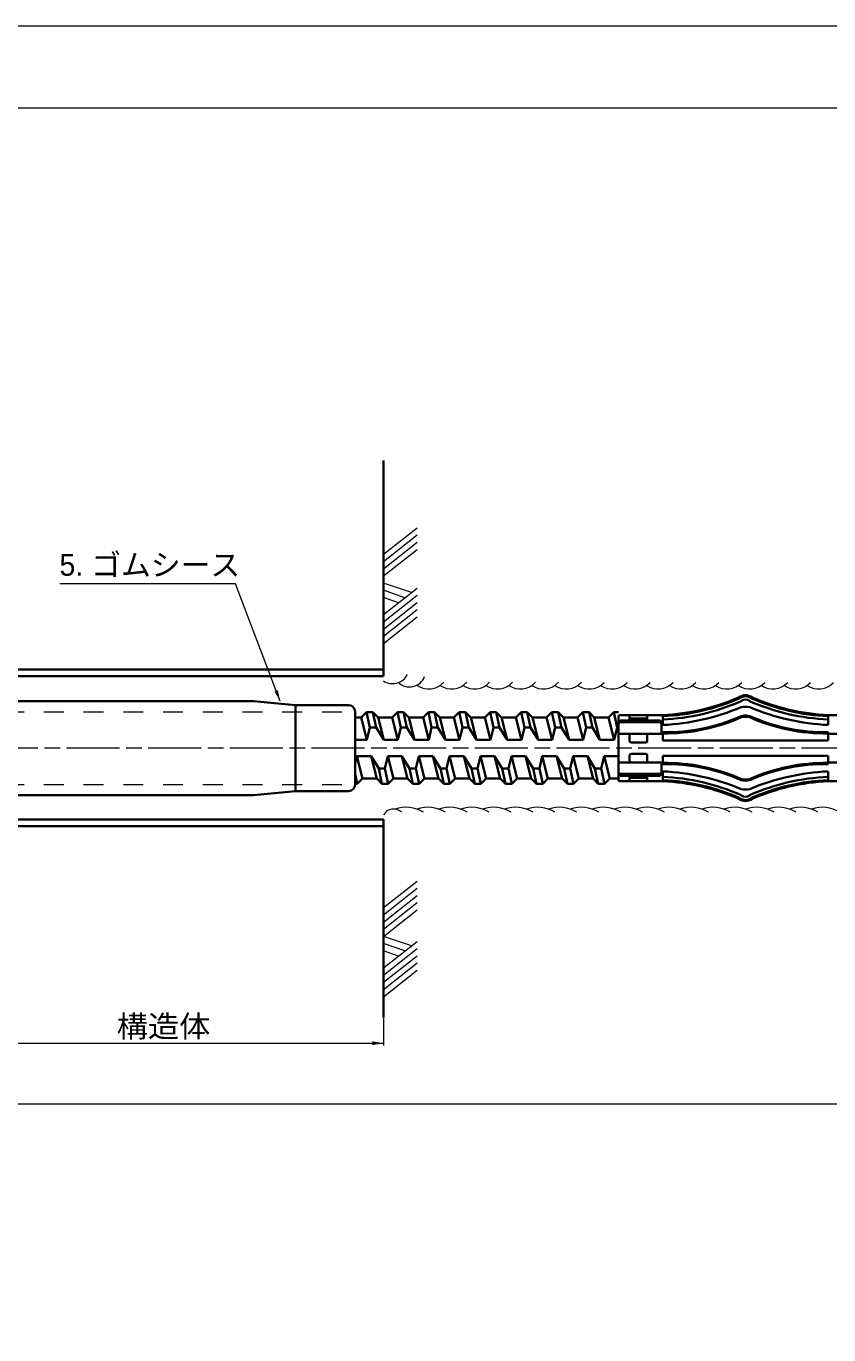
# Model space of a CAD drawing. Units: millimetres at full size, sheet at 1:2; details may follow other scales. Extents: x 2174 to 3856, y 1028 to 2216.
# Drawn here: x 2537 to 2901, y 1623 to 2216 of the extents above; entities that cross this region are included whole.
import ezdxf
from ezdxf.enums import TextEntityAlignment as Align

# ---------------------------------------------------------------- set-up
doc = ezdxf.new("R2010")
doc.units = ezdxf.units.MM
doc.header["$LTSCALE"] = 2
doc.linetypes.add('CHAIN', pattern=[18.5, 12, -1.5, 3.5, -1.5])
doc.linetypes.add('USER1', pattern=[9, 4.5, -4.5])
for name, color, linetype, lineweight in [('1外形線', 7, 'Continuous', 35), ('2細い実線', 3, 'Continuous', 20), ('3隠れ線', 2, 'USER1', 13), ('4中心線', 1, 'CHAIN', 15), ('6寸法線', 4, 'Continuous', 13), ('7 枠・タイトル', 7, 'Continuous', 13), ('Defpoints_2', 7, 'Continuous', 13)]:
    doc.layers.add(name, color=color, linetype=linetype, lineweight=lineweight)
doc.styles.add('ＭＳ Ｐゴシック', font='')
doc.styles.get('ＭＳ Ｐゴシック').set_extended_font_data('MS PGothic')

# ---------------------------------------------------------------- blocks, each defined once
blk = doc.blocks.new('filled_arrow')
at = {"color": 0, "linetype": 'Continuous', "lineweight": -2}
blk.add_solid([(7.5, 1.25), (0, 0), (7.5, -1.25)], dxfattribs=at)

msp = doc.modelspace()

# ---------------------------------------------------------------- linework, layer by layer
at = {"layer": '1外形線'}
for p, q in [((2699.376, 1921.567), (2699.379, 2019.215)), ((2699.374, 1924.567), (2500.135, 1924.573)), ((2699.374, 1921.567), (2500.135, 1921.573)), ((2511.881, 1910.212), (2640.531, 1910.212)), ((2640.531, 1910.212), (2659.531, 1908.457)), ((2860.676, 1911.553), (2860.577, 1911.495)), ((2861.576, 1910.353), (2861.18, 1910.122)), ((2865.572, 1910.122), (2865.176, 1910.353)), ((2866.175, 1911.495), (2866.076, 1911.553)), ((2659.531, 1908.462), (2683.531, 1908.462)), ((2659.531, 1908.462), (2659.531, 1869.462)), ((2686.531, 1905.462), (2686.531, 1872.462)), ((2691.709, 1905.199), (2689.309, 1902.799)), ((2691.709, 1905.199), (2694.509, 1905.199)), ((2691.709, 1905.199), (2693.211, 1898.249)), ((2694.509, 1905.199), (2696.909, 1902.799)), ((2694.509, 1905.199), (2696.011, 1898.249)), ((2705.709, 1905.199), (2703.309, 1902.799)), ((2705.709, 1905.199), (2708.509, 1905.199)), ((2705.709, 1905.199), (2707.211, 1898.249)), ((2708.509, 1905.199), (2710.909, 1902.799)), ((2708.509, 1905.199), (2710.011, 1898.249)), ((2719.709, 1905.199), (2717.309, 1902.799)), ((2719.709, 1905.199), (2722.509, 1905.199)), ((2719.709, 1905.199), (2721.211, 1898.249)), ((2722.509, 1905.199), (2724.909, 1902.799)), ((2722.509, 1905.199), (2724.011, 1898.249)), ((2733.709, 1905.199), (2731.309, 1902.799)), ((2733.709, 1905.199), (2735.211, 1898.249)), ((2733.709, 1905.199), (2736.509, 1905.199)), ((2736.509, 1905.199), (2738.011, 1898.249)), ((2736.509, 1905.199), (2738.909, 1902.799)), ((2747.709, 1905.199), (2745.309, 1902.799)), ((2747.709, 1905.199), (2749.211, 1898.249)), ((2747.709, 1905.199), (2750.509, 1905.199)), ((2750.509, 1905.199), (2752.011, 1898.249)), ((2750.509, 1905.199), (2752.909, 1902.799)), ((2761.709, 1905.199), (2759.309, 1902.799)), ((2761.709, 1905.199), (2764.509, 1905.199)), ((2761.709, 1905.199), (2763.211, 1898.249)), ((2764.509, 1905.199), (2766.909, 1902.799)), ((2764.509, 1905.199), (2766.011, 1898.249)), ((2775.709, 1905.199), (2773.309, 1902.799)), ((2775.709, 1905.199), (2778.509, 1905.199)), ((2775.709, 1905.199), (2777.211, 1898.249)), ((2778.509, 1905.199), (2780.909, 1902.799)), ((2778.509, 1905.199), (2780.011, 1898.249)), ((2789.709, 1905.199), (2787.309, 1902.799)), ((2789.709, 1905.199), (2792.509, 1905.199)), ((2789.709, 1905.199), (2791.211, 1898.249)), ((2792.509, 1905.199), (2794.909, 1902.799)), ((2792.509, 1905.199), (2794.011, 1898.249)), ((2803.709, 1905.199), (2801.309, 1902.799)), ((2803.709, 1905.199), (2805.876, 1905.199)), ((2803.709, 1905.199), (2805.211, 1898.249)), ((2805.876, 1903.453), (2805.876, 1874.453)), ((2825.876, 1903.953), (2806.376, 1903.953)), ((2810.876, 1903.953), (2810.876, 1901.453)), ((2818.876, 1903.953), (2818.876, 1901.453)), ((2825.876, 1903.453), (2825.876, 1899.461)), ((2825.876, 1903.453), (2825.876, 1900.653)), ((2900.876, 1903.953), (2920.376, 1903.953)), ((2900.876, 1903.453), (2900.876, 1899.461)), ((2686.531, 1902.799), (2689.309, 1902.799)), ((2689.309, 1902.799), (2691.875, 1892.681)), ((2693.211, 1898.249), (2691.875, 1892.681)), ((2693.211, 1898.249), (2696.011, 1898.249)), ((2696.011, 1898.249), (2699.475, 1892.681)), ((2696.909, 1902.799), (2703.309, 1902.799)), ((2696.909, 1902.799), (2699.475, 1892.681)), ((2703.309, 1902.799), (2705.875, 1892.681)), ((2707.211, 1898.249), (2705.875, 1892.681)), ((2707.211, 1898.249), (2710.011, 1898.249)), ((2710.011, 1898.249), (2713.475, 1892.681)), ((2710.909, 1902.799), (2717.309, 1902.799)), ((2710.909, 1902.799), (2713.475, 1892.681)), ((2717.309, 1902.799), (2719.875, 1892.681)), ((2721.211, 1898.249), (2719.875, 1892.681)), ((2721.211, 1898.249), (2724.011, 1898.249)), ((2724.011, 1898.249), (2727.475, 1892.681)), ((2724.909, 1902.799), (2731.309, 1902.799)), ((2724.909, 1902.799), (2727.475, 1892.681)), ((2731.309, 1902.799), (2733.875, 1892.681)), ((2735.211, 1898.249), (2733.875, 1892.681)), ((2735.211, 1898.249), (2738.011, 1898.249)), ((2738.011, 1898.249), (2741.475, 1892.681)), ((2738.909, 1902.799), (2741.475, 1892.681)), ((2738.909, 1902.799), (2745.309, 1902.799)), ((2745.309, 1902.799), (2747.875, 1892.681)), ((2749.211, 1898.249), (2747.875, 1892.681)), ((2749.211, 1898.249), (2752.011, 1898.249)), ((2752.011, 1898.249), (2755.475, 1892.681)), ((2752.909, 1902.799), (2759.309, 1902.799)), ((2752.909, 1902.799), (2755.475, 1892.681)), ((2759.309, 1902.799), (2761.875, 1892.681)), ((2763.211, 1898.249), (2761.875, 1892.681)), ((2763.211, 1898.249), (2766.011, 1898.249)), ((2766.011, 1898.249), (2769.475, 1892.681)), ((2766.909, 1902.799), (2773.309, 1902.799)), ((2766.909, 1902.799), (2769.475, 1892.681)), ((2773.309, 1902.799), (2775.875, 1892.681)), ((2777.211, 1898.249), (2775.875, 1892.681)), ((2777.211, 1898.249), (2780.011, 1898.249)), ((2780.011, 1898.249), (2783.475, 1892.681)), ((2780.909, 1902.799), (2787.309, 1902.799)), ((2780.909, 1902.799), (2783.475, 1892.681)), ((2787.309, 1902.799), (2789.875, 1892.681)), ((2791.211, 1898.249), (2789.875, 1892.681)), ((2791.211, 1898.249), (2794.011, 1898.249)), ((2794.011, 1898.249), (2797.475, 1892.681)), ((2794.909, 1902.799), (2801.309, 1902.799)), ((2794.909, 1902.799), (2797.475, 1892.681)), ((2801.309, 1902.799), (2803.875, 1892.681)), ((2805.211, 1898.249), (2803.875, 1892.681)), ((2805.211, 1898.249), (2805.876, 1898.249)), ((2824.525, 1901.453), (2806.676, 1901.453)), ((2824.444, 1900.653), (2806.676, 1900.653)), ((2818.876, 1902.453), (2810.876, 1902.453)), ((2825.338, 1900.653), (2825.338, 1895.453)), ((2825.96, 1901.955), (2825.876, 1901.951)), ((2825.876, 1900.653), (2825.876, 1899.461)), ((2686.531, 1892.681), (2691.875, 1892.681)), ((2699.475, 1892.681), (2705.875, 1892.681)), ((2713.475, 1892.681), (2719.875, 1892.681)), ((2727.475, 1892.681), (2733.875, 1892.681)), ((2741.475, 1892.681), (2747.875, 1892.681)), ((2755.475, 1892.681), (2761.875, 1892.681)), ((2769.475, 1892.681), (2775.875, 1892.681)), ((2783.475, 1892.681), (2789.875, 1892.681)), ((2797.475, 1892.681), (2803.875, 1892.681)), ((2825.876, 1895.453), (2805.876, 1895.453)), ((2810.876, 1894.653), (2810.876, 1892.253)), ((2818.076, 1895.453), (2811.676, 1895.453)), ((2818.076, 1891.453), (2811.676, 1891.453)), ((2818.876, 1894.653), (2818.876, 1892.253)), ((2825.876, 1896.153), (2825.876, 1895.453)), ((2825.876, 1895.453), (2825.876, 1892.453)), ((2825.876, 1892.453), (2900.876, 1892.453)), ((2900.876, 1896.153), (2900.876, 1895.453)), ((2900.876, 1895.453), (2920.876, 1895.453)), ((2900.876, 1895.453), (2900.876, 1892.453)), ((2810.876, 1883.253), (2810.876, 1885.653)), ((2818.076, 1886.453), (2811.676, 1886.453)), ((2818.876, 1883.253), (2818.876, 1885.653)), ((2686.531, 1881.934), (2687.342, 1885.318)), ((2687.342, 1885.318), (2693.742, 1885.318)), ((2687.342, 1885.318), (2689.909, 1875.199)), ((2693.742, 1885.318), (2696.309, 1875.199)), ((2697.207, 1879.75), (2693.742, 1885.318)), ((2697.207, 1879.75), (2698.709, 1872.799)), ((2697.207, 1879.75), (2700.007, 1879.75)), ((2700.007, 1879.75), (2701.342, 1885.318)), ((2700.007, 1879.75), (2701.509, 1872.799)), ((2701.342, 1885.318), (2707.742, 1885.318)), ((2701.342, 1885.318), (2703.909, 1875.199)), ((2707.742, 1885.318), (2710.309, 1875.199)), ((2711.207, 1879.75), (2707.742, 1885.318)), ((2711.207, 1879.75), (2712.709, 1872.799)), ((2711.207, 1879.75), (2714.007, 1879.75)), ((2714.007, 1879.75), (2715.342, 1885.318)), ((2714.007, 1879.75), (2715.509, 1872.799)), ((2715.342, 1885.318), (2721.742, 1885.318)), ((2715.342, 1885.318), (2717.909, 1875.199)), ((2721.742, 1885.318), (2724.309, 1875.199)), ((2725.207, 1879.75), (2721.742, 1885.318)), ((2725.207, 1879.75), (2726.709, 1872.799)), ((2725.207, 1879.75), (2728.007, 1879.75)), ((2728.007, 1879.75), (2729.342, 1885.318)), ((2728.007, 1879.75), (2729.509, 1872.799)), ((2729.342, 1885.318), (2735.742, 1885.318)), ((2729.342, 1885.318), (2731.909, 1875.199)), ((2735.742, 1885.318), (2738.309, 1875.199)), ((2739.207, 1879.75), (2735.742, 1885.318)), ((2739.207, 1879.75), (2740.709, 1872.799)), ((2739.207, 1879.75), (2742.007, 1879.75)), ((2742.007, 1879.75), (2743.342, 1885.318)), ((2742.007, 1879.75), (2743.509, 1872.799)), ((2743.342, 1885.318), (2749.742, 1885.318)), ((2743.342, 1885.318), (2745.909, 1875.199)), ((2749.742, 1885.318), (2752.309, 1875.199)), ((2753.207, 1879.75), (2749.742, 1885.318)), ((2753.207, 1879.75), (2754.709, 1872.799)), ((2753.207, 1879.75), (2756.007, 1879.75)), ((2756.007, 1879.75), (2757.342, 1885.318)), ((2756.007, 1879.75), (2757.509, 1872.799)), ((2757.342, 1885.318), (2763.742, 1885.318)), ((2757.342, 1885.318), (2759.909, 1875.199)), ((2763.742, 1885.318), (2766.309, 1875.199)), ((2767.207, 1879.75), (2763.742, 1885.318)), ((2767.207, 1879.75), (2768.709, 1872.799)), ((2767.207, 1879.75), (2770.007, 1879.75)), ((2770.007, 1879.75), (2771.342, 1885.318)), ((2770.007, 1879.75), (2771.509, 1872.799)), ((2771.342, 1885.318), (2777.742, 1885.318)), ((2771.342, 1885.318), (2773.909, 1875.199)), ((2781.207, 1879.75), (2777.742, 1885.318)), ((2777.742, 1885.318), (2780.309, 1875.199)), ((2781.207, 1879.75), (2784.007, 1879.75)), ((2781.207, 1879.75), (2782.709, 1872.799)), ((2784.007, 1879.75), (2785.342, 1885.318)), ((2784.007, 1879.75), (2785.509, 1872.799)), ((2785.342, 1885.318), (2791.742, 1885.318)), ((2785.342, 1885.318), (2787.909, 1875.199)), ((2791.742, 1885.318), (2794.309, 1875.199)), ((2795.207, 1879.75), (2791.742, 1885.318)), ((2795.207, 1879.75), (2796.709, 1872.799)), ((2795.207, 1879.75), (2798.007, 1879.75)), ((2798.007, 1879.75), (2799.342, 1885.318)), ((2798.007, 1879.75), (2799.509, 1872.799)), ((2799.342, 1885.318), (2805.742, 1885.318)), ((2799.342, 1885.318), (2801.909, 1875.199)), ((2805.742, 1885.318), (2805.876, 1884.793)), ((2805.876, 1885.104), (2805.742, 1885.318)), ((2825.876, 1882.453), (2805.876, 1882.453)), ((2818.076, 1882.453), (2811.676, 1882.453)), ((2825.338, 1877.253), (2825.338, 1882.453)), ((2825.876, 1885.453), (2900.876, 1885.453)), ((2825.876, 1885.453), (2825.876, 1881.753)), ((2900.876, 1885.453), (2900.876, 1881.753)), ((2900.876, 1882.453), (2920.876, 1882.453)), ((2686.531, 1877.327), (2687.509, 1872.799)), ((2687.509, 1872.799), (2689.909, 1875.199)), ((2689.909, 1875.199), (2696.309, 1875.199)), ((2698.709, 1872.799), (2696.309, 1875.199)), ((2701.509, 1872.799), (2703.909, 1875.199)), ((2703.909, 1875.199), (2710.309, 1875.199)), ((2712.709, 1872.799), (2710.309, 1875.199)), ((2715.509, 1872.799), (2717.909, 1875.199)), ((2717.909, 1875.199), (2724.309, 1875.199)), ((2726.709, 1872.799), (2724.309, 1875.199)), ((2729.509, 1872.799), (2731.909, 1875.199)), ((2731.909, 1875.199), (2738.309, 1875.199)), ((2740.709, 1872.799), (2738.309, 1875.199)), ((2743.509, 1872.799), (2745.909, 1875.199)), ((2745.909, 1875.199), (2752.309, 1875.199)), ((2754.709, 1872.799), (2752.309, 1875.199)), ((2757.509, 1872.799), (2759.909, 1875.199)), ((2759.909, 1875.199), (2766.309, 1875.199)), ((2768.709, 1872.799), (2766.309, 1875.199)), ((2771.509, 1872.799), (2773.909, 1875.199)), ((2773.909, 1875.199), (2780.309, 1875.199)), ((2782.709, 1872.799), (2780.309, 1875.199)), ((2785.509, 1872.799), (2787.909, 1875.199)), ((2787.909, 1875.199), (2794.309, 1875.199)), ((2796.709, 1872.799), (2794.309, 1875.199)), ((2799.509, 1872.799), (2801.909, 1875.199)), ((2801.909, 1875.199), (2805.876, 1875.199)), ((2825.876, 1873.953), (2806.376, 1873.953)), ((2824.493, 1877.253), (2806.676, 1877.253)), ((2824.623, 1876.453), (2806.676, 1876.453)), ((2810.876, 1876.453), (2810.876, 1873.953)), ((2818.876, 1875.453), (2810.876, 1875.453)), ((2818.876, 1876.453), (2818.876, 1873.953)), ((2825.876, 1878.445), (2825.876, 1874.453)), ((2900.876, 1878.445), (2900.876, 1874.453)), ((2900.876, 1873.953), (2920.376, 1873.953)), ((2511.881, 1867.712), (2640.531, 1867.712)), ((2640.531, 1867.712), (2659.531, 1869.468)), ((2659.531, 1869.462), (2683.531, 1869.462)), ((2686.531, 1872.799), (2687.509, 1872.799)), ((2698.709, 1872.799), (2701.509, 1872.799)), ((2712.709, 1872.799), (2715.509, 1872.799)), ((2726.709, 1872.799), (2729.509, 1872.799)), ((2740.709, 1872.799), (2743.509, 1872.799)), ((2754.709, 1872.799), (2757.509, 1872.799)), ((2768.709, 1872.799), (2771.509, 1872.799)), ((2782.709, 1872.799), (2785.509, 1872.799)), ((2796.709, 1872.799), (2799.509, 1872.799)), ((2861.576, 1867.553), (2861.18, 1867.784)), ((2865.572, 1867.784), (2865.176, 1867.553)), ((2699.371, 1856.567), (2500.133, 1856.573)), ((2699.372, 1767.112), (2699.374, 1856.567)), ((2699.371, 1853.567), (2500.133, 1853.573))]:
    msp.add_line(p, q, dxfattribs=at)
for centre, radius, start, end in [((2821.833, 1999.78), 95.912, 272.416, 293.6945), ((2821.833, 1999.78), 96.412, 272.416, 293.6945), ((2821.833, 1999.78), 97.912, 272.416, 293.6945), ((2863.376, 1907.953), 5, 53.1301, 126.8699), ((2863.376, 1907.953), 5, 53.1301, 126.8699), ((2863.376, 1907.953), 4.5, 53.1301, 126.8699), ((2863.376, 1907.953), 4.5, 53.1301, 126.8699), ((2863.376, 1907.953), 3, 53.1301, 126.8699), ((2863.376, 1907.953), 3, 53.1301, 126.8699), ((2904.919, 1999.78), 97.912, 246.3055, 267.584), ((2904.919, 1999.78), 96.412, 246.3055, 267.584), ((2904.919, 1999.78), 95.912, 246.3055, 267.584), ((2683.531, 1905.462), 3, 0, 90), ((2806.376, 1903.453), 0.5, 90, 180), ((2821.116, 2003.171), 103.82, 272.62782, 292.81684), ((2827.379, 1978.453), 82.313, 268.95342, 294.39429), ((2863.376, 1898.953), 8.754, 76.79325, 103.20675), ((2863.424, 1894.031), 9.676, 78.35898, 102.2162), ((2863.376, 1898.953), 4.754, 76.79325, 103.20675), ((2905.636, 2003.171), 103.82, 247.18316, 267.37218), ((2899.373, 1978.453), 82.313, 245.60571, 271.04658), ((2806.676, 1900.653), 0.8, 90, 180), ((2806.676, 1899.853), 0.8, 90, 180), ((2824.538, 1900.653), 0.8, 0, 90), ((2824.538, 1899.853), 0.8, 0, 90), ((2827.379, 1978.453), 82.813, 268.95342, 294.39429), ((2863.424, 1894.031), 9.176, 78.35898, 102.2162), ((2899.373, 1978.453), 82.813, 245.60571, 271.04658), ((2811.676, 1894.653), 0.8, 90, 180), ((2811.676, 1892.253), 0.8, 180, 270), ((2818.076, 1894.653), 0.8, 0, 90), ((2818.076, 1892.253), 0.8, 270, 0), ((2811.676, 1885.653), 0.8, 90, 180), ((2818.076, 1885.653), 0.8, 0, 90), ((2811.676, 1883.253), 0.8, 180, 270), ((2818.076, 1883.253), 0.8, 270, 0), ((2827.379, 1799.453), 82.813, 65.60571, 91.04658), ((2827.379, 1799.453), 82.313, 65.60571, 91.04658), ((2899.373, 1799.453), 82.813, 88.95342, 114.39429), ((2899.373, 1799.453), 82.313, 88.95342, 114.39429), ((2806.676, 1878.053), 0.8, 180, 270), ((2806.676, 1877.253), 0.8, 180, 270), ((2806.376, 1874.453), 0.5, 180, 270), ((2824.538, 1878.053), 0.8, 270, 0), ((2824.538, 1877.253), 0.8, 270, 0), ((2821.116, 1774.735), 103.82, 67.18316, 87.37218), ((2821.833, 1778.126), 95.912, 66.3055, 87.584), ((2821.833, 1778.126), 96.412, 66.3055, 87.584), ((2821.833, 1778.126), 97.912, 66.3055, 87.584), ((2863.424, 1883.875), 9.676, 257.7838, 281.64102), ((2863.424, 1883.875), 9.176, 257.7838, 281.64102), ((2905.636, 1774.735), 103.82, 92.62782, 112.81684), ((2904.919, 1778.126), 97.912, 92.416, 113.6945), ((2904.919, 1778.126), 96.412, 92.416, 113.6945), ((2904.919, 1778.126), 95.912, 92.416, 113.6945), ((2683.531, 1872.462), 3, 270, 0), ((2863.376, 1878.953), 8.754, 256.79325, 283.20675), ((2863.376, 1869.953), 5, 233.1301, 306.8699), ((2863.376, 1869.953), 4.5, 233.1301, 306.8699), ((2863.376, 1869.953), 3, 233.1301, 306.8699)]:
    msp.add_arc(centre, radius, start, end, dxfattribs=at)
at = {"layer": '2細い実線'}
for p, q in [((2699.378, 1976.768), (2714.673, 1988.811)), ((2699.377, 1973.507), (2714.673, 1985.551)), ((2699.377, 1970.247), (2714.673, 1982.29)), ((2699.378, 1966.986), (2714.672, 1979.03)), ((2712.007, 1959.401), (2699.378, 1963.725)), ((2699.377, 1949.456), (2714.672, 1961.499)), ((2699.377, 1946.195), (2714.672, 1958.239)), ((2709.122, 1957.128), (2699.378, 1960.465)), ((2706.236, 1954.856), (2699.378, 1957.205)), ((2699.376, 1942.934), (2714.671, 1954.979)), ((2699.377, 1939.674), (2714.671, 1951.718)), ((2699.377, 1936.414), (2714.672, 1948.457)), ((2699.374, 1816.688), (2714.669, 1828.732)), ((2699.374, 1813.427), (2714.668, 1825.471)), ((2699.374, 1810.167), (2714.668, 1822.211)), ((2699.373, 1806.906), (2714.668, 1818.95)), ((2699.373, 1803.646), (2714.668, 1815.689)), ((2712.003, 1799.321), (2699.373, 1803.646)), ((2699.373, 1789.376), (2714.668, 1801.419)), ((2699.373, 1786.115), (2714.668, 1798.159)), ((2706.232, 1794.776), (2699.373, 1797.125)), ((2709.117, 1797.049), (2699.374, 1800.386)), ((2699.373, 1782.855), (2714.667, 1794.898)), ((2699.373, 1779.594), (2714.667, 1791.638)), ((2699.372, 1776.333), (2714.667, 1788.377))]:
    msp.add_line(p, q, dxfattribs=at)
for centre, radius, start, end in [((2703.506, 1925.625), 7.453, 236.34325, 334.18787), ((2711.169, 1924.036), 7.354, 226.99882, 338.60952), ((2719.815, 1925.141), 9.363, 236.29836, 317.16495), ((2730.205, 1925.141), 9.363, 236.29836, 317.16495), ((2740.595, 1925.14), 9.363, 236.29836, 317.16495), ((2750.985, 1925.14), 9.363, 236.29836, 317.16495), ((2761.375, 1925.139), 9.363, 236.29836, 317.16495), ((2771.765, 1925.139), 9.363, 236.29836, 317.16495), ((2782.155, 1925.139), 9.363, 236.29836, 317.16495), ((2792.545, 1925.138), 9.363, 236.29836, 317.16495), ((2802.935, 1925.137), 9.363, 236.29836, 317.16495), ((2813.325, 1925.137), 9.363, 236.29836, 317.16495), ((2823.715, 1925.136), 9.363, 236.29836, 317.16495), ((2834.105, 1925.136), 9.363, 236.29836, 317.16495), ((2844.495, 1925.135), 9.363, 236.29836, 317.16495), ((2854.885, 1925.135), 9.363, 236.29836, 317.16495), ((2865.275, 1925.134), 9.363, 236.29836, 317.16495), ((2875.665, 1925.134), 9.363, 236.29836, 317.16495), ((2886.055, 1925.133), 9.363, 236.29836, 317.16495), ((2896.445, 1925.133), 9.363, 236.29836, 317.16495), ((2709.566, 1847.235), 14.948, 58.00506, 109.39786), ((2719.496, 1847.236), 14.948, 58.00506, 109.39786), ((2729.426, 1847.235), 14.948, 58.00506, 109.39786), ((2739.356, 1847.235), 14.948, 58.00506, 109.39786), ((2749.286, 1847.235), 14.948, 58.00506, 109.39786), ((2759.216, 1847.234), 14.948, 58.00506, 109.39786), ((2769.146, 1847.234), 14.948, 58.00506, 109.39786), ((2779.076, 1847.234), 14.948, 58.00506, 109.39786), ((2789.007, 1847.233), 14.948, 58.00506, 109.39786), ((2798.937, 1847.234), 14.948, 58.00506, 109.39786), ((2808.867, 1847.233), 14.948, 58.00506, 109.39786), ((2818.797, 1847.232), 14.948, 58.00506, 109.39786), ((2828.727, 1847.232), 14.948, 58.00506, 109.39786), ((2838.657, 1847.231), 14.948, 58.00506, 109.39786), ((2848.587, 1847.23), 14.948, 58.00506, 109.39786), ((2858.517, 1847.229), 14.948, 58.00506, 109.39786), ((2868.447, 1847.229), 14.948, 58.00506, 109.39786), ((2878.377, 1847.228), 14.948, 58.00506, 109.39786), ((2888.307, 1847.227), 14.948, 58.00506, 109.39786), ((2898.237, 1847.226), 14.948, 58.00506, 109.39786), ((2703.898, 1856.203), 5.189, 45.9526, 150.66553)]:
    msp.add_arc(centre, radius, start, end, dxfattribs=at)
at = {"layer": '3隠れ線'}
for p, q in [((2491.531, 1905.462), (2686.531, 1905.462)), ((2491.531, 1872.462), (2686.531, 1872.462))]:
    msp.add_line(p, q, dxfattribs=at)
at = {"layer": '4中心線'}
msp.add_line((3763.831, 1888.953), (2326.108, 1888.953), dxfattribs=at)
at = {"layer": '6寸法線'}
for p, q in [((2699.366, 1767.033), (2699.366, 1754.275)), ((2500.128, 1755.275), (2699.366, 1755.275)), ((2400.135, 1727.871), (3708.109, 1727.871))]:
    msp.add_line(p, q, dxfattribs=at)
msp.add_lwpolyline([(2652.556, 1910.205), (2650.779, 1914.878), (2632.353, 1963.33), (2552.799, 1963.33)], dxfattribs=at)
at = {"layer": '7 枠・タイトル'}
msp.add_line((3800.193, 2178.838), (2229.496, 2178.838), dxfattribs=at)
at = {"layer": 'Defpoints_2'}
msp.add_lwpolyline([(2173.845, 1028.061), (3855.845, 1028.061), (3855.845, 2216.061), (2173.845, 2216.061)], close=True, dxfattribs=at)

# ---------------------------------------------------------------- block references
at = {"layer": '6寸法線', "xscale": 0.667, "yscale": 0.667}
for p, rotation in [((2652.556, 1910.205), 110.8), ((2699.366, 1755.275), 180)]:
    msp.add_blockref('filled_arrow', p, dxfattribs=dict(at, rotation=rotation))

# ---------------------------------------------------------------- texts
at = {"layer": '6寸法線', "color": 7, "style": 'ＭＳ Ｐゴシック'}
msp.add_text('5. ゴムシース', height=9.897, dxfattribs=at).set_placement((2552.574, 1964.094), align=Align.BOTTOM_LEFT)
at = {"layer": '6寸法線', "style": 'ＭＳ Ｐゴシック', "width": 1.05}
msp.add_text('構造体', height=9.897, dxfattribs=at).set_placement((2599.747, 1762.923), align=Align.MIDDLE_CENTER)

doc.saveas('drawing.dxf')
